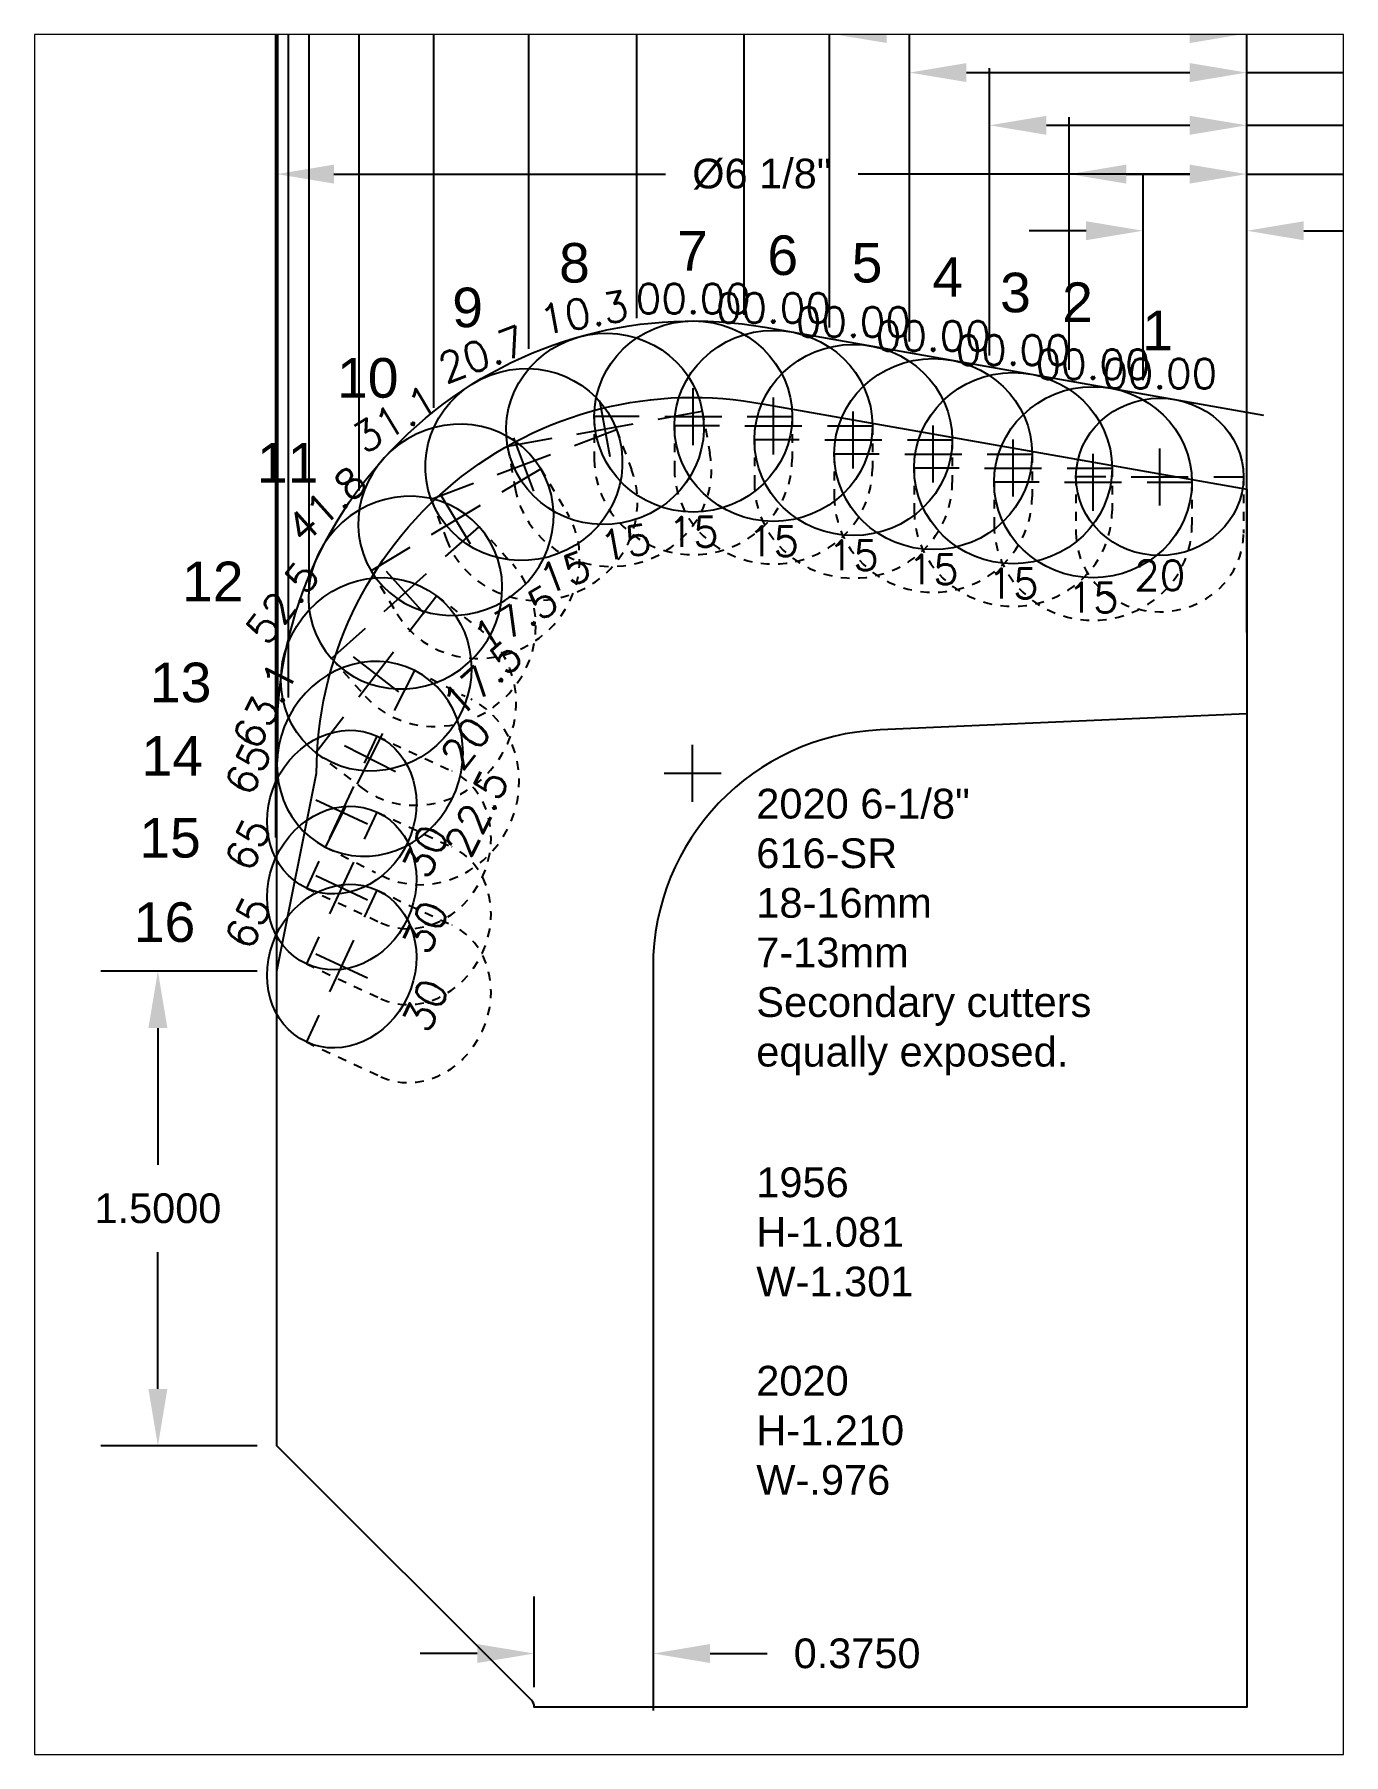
# Paper-space layout 'Layout1' of a CAD drawing. Header units: inches. Extents: x 0.1 to 7.9, y 0 to 10.4.
# The model-space entities are those that its viewports show. They can reach past a viewport. Long polylines and large blocks are cut down to what shows.
import ezdxf
from ezdxf.enums import TextEntityAlignment as Align

# ---------------------------------------------------------------- set-up
doc = ezdxf.new("R2010")
doc.units = ezdxf.units.IN
doc.header["$MEASUREMENT"] = 0
doc.linetypes.add('CENTER', pattern=[2, 1.25, -0.25, 0.25, -0.25])
doc.linetypes.add('HIDDEN2', pattern=[0.1875, 0.125, -0.0625])
doc.layers.get('Defpoints').update_dxf_attribs({"color": 10})
for name, color, linetype in [('Blade 1', 40, 'Continuous'), ('Blade 3', 210, 'Continuous'), ('Blade 5', 112, 'Continuous'), ('Cline', 5, 'CENTER'), ('Text', 3, 'Continuous')]:
    doc.layers.add(name, color=color, linetype=linetype)
doc.styles.add('RomanS', font='romans')
doc.styles.get("Standard").update_dxf_attribs({"font": 'arial.ttf'})
doc.dimstyles.get("Standard").update_dxf_attribs({"dimtxt": 0.09375, "dimasz": 0.18, "dimexe": 0.18, "dimexo": 0.0625, "dimgap": 0.09, "dimtad": 0, "dimtih": 1, "dimtoh": 1, "dimdec": 4, "dimzin": 0, "dimdsep": 46, "dimtxsty": 'RomanS', "dimcen": 0.09, "dimadec": 3, "dimazin": 0, "dimtfac": 1, "dimtdec": 4, "dimtofl": 0, "dimtmove": 0, "dimatfit": 3, "dimfxl": 1, "dimtolj": 1, "dimtzin": 0, "dimarcsym": 0})

# ---------------------------------------------------------------- blocks, each defined once
blk = doc.blocks.new('Cmark')
at = {"layer": 'Cline'}
for p, q in [((0, -0.09), (0, 0.09)), ((-0.09, 0), (0.09, 0))]:
    blk.add_line(p, q, dxfattribs=at)
blk = doc.blocks.new('1313@20')
for p, q in [((-0.1705, 0), (-0.2645, 0)), ((0.1707, 0), (0.2645, 0))]:
    blk.add_line(p, q)
at = {"color": 8, "linetype": 'HIDDEN2', "ltscale": 0.5}
blk.add_line((-0.2645, 0), (-0.2645, -0.1779), dxfattribs=at)
at = {"color": 8, "linetype": 'HIDDEN2', "ltscale": 0.5, "flags": 128}
blk.add_lwpolyline([(0.2645, 0), (0.2645, -0.1779)], dxfattribs=at)
blk.add_ellipse((0, 0), major_axis=(0.2645, 0), ratio=0.939693)
at = {"color": 8, "linetype": 'HIDDEN2', "ltscale": 0.5}
blk.add_ellipse((0, -0.1779), major_axis=(0.2645, 0), ratio=0.939693, start_param=3.141593, end_param=6.283185, dxfattribs=at)
blk.add_blockref('Cmark', (0, 0))
at = {"style": 'RomanS'}
blk.add_text('20', height=0.094, dxfattribs=at).set_placement((0, -0.311), align=Align.MIDDLE_CENTER)
blk.add_attdef('ANG', text='', height=0.094, dxfattribs=at).set_placement((0, 0.2511), align=Align.BOTTOM_CENTER)
blk = doc.blocks.new('1613@15')
for p, q in [((-0.1705, 0), (-0.3125, 0)), ((0.1707, 0), (0.3125, 0))]:
    blk.add_line(p, q)
at = {"color": 8, "linetype": 'HIDDEN2', "ltscale": 0.5}
blk.add_line((-0.3125, 0), (-0.3125, -0.1346), dxfattribs=at)
at = {"color": 8, "linetype": 'HIDDEN2', "ltscale": 0.5, "flags": 128}
blk.add_lwpolyline([(0.3125, 0), (0.3125, -0.1346)], dxfattribs=at)
blk.add_ellipse((0, 0), major_axis=(-0.3125, 0), ratio=0.965926, start_param=-3.141592653589793, end_param=3.141592653589793)
at = {"color": 8, "linetype": 'HIDDEN2', "ltscale": 0.5}
blk.add_ellipse((0, -0.1346), major_axis=(-0.3125, 0), ratio=0.965926, start_param=0, end_param=3.141593, dxfattribs=at)
blk.add_blockref('Cmark', (0, 0))
at = {"style": 'RomanS'}
blk.add_text('15', height=0.094, dxfattribs=at).set_placement((0, -0.3644), align=Align.MIDDLE_CENTER)
blk.add_attdef('ANG', text='', height=0.094, dxfattribs=at).set_placement((0, 0.2975), align=Align.BOTTOM_CENTER)
blk = doc.blocks.new('1613@17.5')
for p, q in [((-0.1705, 0), (-0.3125, 0)), ((0.1707, 0), (0.3125, 0))]:
    blk.add_line(p, q)
at = {"color": 8, "linetype": 'HIDDEN2', "ltscale": 0.5}
blk.add_line((-0.3125, 0), (-0.3125, -0.1591), dxfattribs=at)
at = {"color": 8, "linetype": 'HIDDEN2', "ltscale": 0.5, "flags": 128}
blk.add_lwpolyline([(0.3125, 0), (0.3125, -0.1591)], dxfattribs=at)
at = {"extrusion": (0, 0, -1)}
blk.add_ellipse((0, 0), major_axis=(-0.3125, 0), ratio=0.953717, start_param=-3.141592653589793, end_param=3.141592653589793, dxfattribs=at)
at = {"color": 8, "linetype": 'HIDDEN2', "ltscale": 0.5}
blk.add_ellipse((0, -0.1591), major_axis=(0.3125, 0), ratio=0.953717, start_param=3.141593, end_param=6.283185, dxfattribs=at)
blk.add_blockref('Cmark', (0, 0))
at = {"style": 'RomanS'}
blk.add_text('17.5', height=0.094, dxfattribs=at).set_placement((0, -0.3644), align=Align.MIDDLE_CENTER)
blk.add_attdef('ANG', text='', height=0.094, dxfattribs=at).set_placement((0, 0.2975), align=Align.BOTTOM_CENTER)
blk = doc.blocks.new('1613@22.5')
for p, q in [((-0.1705, 0), (-0.3125, 0)), ((0.1707, 0), (0.3125, 0))]:
    blk.add_line(p, q)
at = {"color": 8, "linetype": 'HIDDEN2', "ltscale": 0.5}
blk.add_line((-0.3125, 0), (-0.3125, -0.1779), dxfattribs=at)
at = {"color": 8, "linetype": 'HIDDEN2', "ltscale": 0.5, "flags": 128}
blk.add_lwpolyline([(0.3125, 0), (0.3125, -0.1779)], dxfattribs=at)
at = {"extrusion": (0, 0, -1)}
blk.add_ellipse((0, 0), major_axis=(-0.3125, 0), ratio=0.92388, start_param=-3.141592653589793, end_param=3.141592653589793, dxfattribs=at)
at = {"color": 8, "linetype": 'HIDDEN2', "ltscale": 0.5}
blk.add_ellipse((0, -0.199), major_axis=(0.3125, 0), ratio=0.92388, start_param=3.141593, end_param=6.283185, dxfattribs=at)
blk.add_blockref('Cmark', (0, 0))
at = {"style": 'RomanS'}
blk.add_text('22.5', height=0.094, dxfattribs=at).set_placement((0, -0.3773), align=Align.MIDDLE_CENTER)
blk.add_attdef('ANG', text='', height=0.094, dxfattribs=at).set_placement((0, 0.2975), align=Align.BOTTOM_CENTER)
blk = doc.blocks.new('1313@30')
for p, q in [((-0.1705, 0), (-0.2645, 0)), ((0.1707, 0), (0.2645, 0))]:
    blk.add_line(p, q)
at = {"color": 8, "linetype": 'HIDDEN2', "ltscale": 0.5}
blk.add_line((-0.2645, 0), (-0.2645, -0.26), dxfattribs=at)
at = {"color": 8, "linetype": 'HIDDEN2', "ltscale": 0.5, "flags": 128}
blk.add_lwpolyline([(0.2645, 0), (0.2645, -0.26)], dxfattribs=at)
blk.add_ellipse((0, 0), major_axis=(0.2645, 0), ratio=0.866025)
at = {"color": 8, "linetype": 'HIDDEN2', "ltscale": 0.5}
blk.add_ellipse((0, -0.26), major_axis=(0.2645, 0), ratio=0.866025, start_param=3.141593, end_param=6.283185, dxfattribs=at)
blk.add_blockref('Cmark', (0, 0))
at = {"style": 'RomanS'}
blk.add_text('30', height=0.094, dxfattribs=at).set_placement((0, -0.2916), align=Align.MIDDLE_CENTER)
blk.add_attdef('ANG', text='', height=0.094, dxfattribs=at).set_placement((0, 0.2511), align=Align.BOTTOM_CENTER)
blk = doc.blocks.new('1613@20')
for p, q in [((-0.1705, 0), (-0.3125, 0)), ((0.1707, 0), (0.3125, 0))]:
    blk.add_line(p, q)
at = {"color": 8, "linetype": 'HIDDEN2', "ltscale": 0.5}
blk.add_line((-0.3125, 0), (-0.3125, -0.1779), dxfattribs=at)
at = {"color": 8, "linetype": 'HIDDEN2', "ltscale": 0.5, "flags": 128}
blk.add_lwpolyline([(0.3125, 0), (0.3125, -0.1779)], dxfattribs=at)
blk.add_ellipse((0, 0), major_axis=(-0.3125, 0), ratio=0.939693, start_param=-3.141592653589793, end_param=3.141592653589793)
at = {"color": 8, "linetype": 'HIDDEN2', "ltscale": 0.5}
blk.add_ellipse((0, -0.1779), major_axis=(-0.3125, 0), ratio=0.939693, start_param=0, end_param=3.141593, dxfattribs=at)
blk.add_blockref('Cmark', (0, 0))
at = {"style": 'RomanS'}
blk.add_text('20', height=0.094, dxfattribs=at).set_placement((0, -0.3562), align=Align.MIDDLE_CENTER)
blk.add_attdef('ANG', text='', height=0.094, dxfattribs=at).set_placement((0, 0.2975), align=Align.BOTTOM_CENTER)
blk = doc.blocks.new('*D75')
at = {"layer": 'Defpoints', "color": 0, "lineweight": -2, "transparency": 16777216}
for p, q in [((-0.3276, 0.3451), (-0.3276, 0.9967)), ((0, -0.3142), (0, 0.9967)), ((-0.5076, 0.8167), (-0.6876, 0.8167)), ((0.18, 0.8167), (0.539, 0.8167))]:
    blk.add_line(p, q, dxfattribs=at)
at = {"layer": 'Defpoints', "color": 0, "transparency": 16777216}
for p in [(-0.3276, 0.8167), (-0.3276, 0.2826), (0, -0.3767)]:
    blk.add_point(p, dxfattribs=at)
for points in [[(-0.5076, 0.8467), (-0.5076, 0.7867), (-0.3276, 0.8167)], [(0.18, 0.8467), (0.18, 0.7867), (0, 0.8167)]]:
    blk.add_solid(points, dxfattribs=at)
at = {"layer": 'Defpoints', "color": 0, "transparency": 16777216, "insert": (0.8236, 0.8167), "char_height": 0.09375, "attachment_point": 5}
blk.add_mtext('\\A1;0.3276', dxfattribs=at)
blk = doc.blocks.new('*D76')
at = {"layer": 'Defpoints', "color": 0, "lineweight": -2, "transparency": 16777216}
for p, q in [((-0.5606, 0.3777), (-0.5606, 1.1756)), ((0, -0.3142), (0, 1.1756)), ((-0.3806, 0.9956), (-0.18, 0.9956)), ((0, 0.9956), (0.359, 0.9956))]:
    blk.add_line(p, q, dxfattribs=at)
at = {"layer": 'Defpoints', "color": 0, "transparency": 16777216}
for p in [(-0.5606, 0.9956), (-0.5606, 0.3152), (0, -0.3767)]:
    blk.add_point(p, dxfattribs=at)
for points in [[(-0.3806, 1.0256), (-0.3806, 0.9656), (-0.5606, 0.9956)], [(-0.18, 1.0256), (-0.18, 0.9656), (0, 0.9956)]]:
    blk.add_solid(points, dxfattribs=at)
at = {"layer": 'Defpoints', "color": 0, "transparency": 16777216, "insert": (0.6436, 0.9956), "char_height": 0.09375, "attachment_point": 5}
blk.add_mtext('\\A1;0.5606', dxfattribs=at)
blk = doc.blocks.new('*D77')
at = {"layer": 'Defpoints', "color": 0, "lineweight": -2, "transparency": 16777216}
for p, q in [((-0.8129, 0.4221), (-0.8129, 1.3298)), ((0, -0.3142), (0, 1.3298)), ((-0.6329, 1.1498), (-0.18, 1.1498)), ((0, 1.1498), (0.3591, 1.1498))]:
    blk.add_line(p, q, dxfattribs=at)
at = {"layer": 'Defpoints', "color": 0, "transparency": 16777216}
for p in [(-0.8129, 1.1498), (-0.8129, 0.3596), (0, -0.3767)]:
    blk.add_point(p, dxfattribs=at)
for points in [[(-0.6329, 1.1798), (-0.6329, 1.1198), (-0.8129, 1.1498)], [(-0.18, 1.1798), (-0.18, 1.1198), (0, 1.1498)]]:
    blk.add_solid(points, dxfattribs=at)
at = {"layer": 'Defpoints', "color": 0, "transparency": 16777216, "insert": (0.6438, 1.1498), "char_height": 0.09375, "attachment_point": 5}
blk.add_mtext('\\A1;0.8129', dxfattribs=at)
blk = doc.blocks.new('*D78')
at = {"layer": 'Defpoints', "color": 0, "lineweight": -2, "transparency": 16777216}
for p, q in [((-1.0653, 0.4666), (-1.0653, 1.4964)), ((0, -0.3142), (0, 1.4964)), ((-0.8853, 1.3164), (-0.18, 1.3164)), ((0, 1.3164), (0.3684, 1.3164))]:
    blk.add_line(p, q, dxfattribs=at)
at = {"layer": 'Defpoints', "color": 0, "transparency": 16777216}
for p in [(-1.0653, 1.3164), (-1.0653, 0.4041), (0, -0.3767)]:
    blk.add_point(p, dxfattribs=at)
for points in [[(-0.8853, 1.3464), (-0.8853, 1.2864), (-1.0653, 1.3164)], [(-0.18, 1.3464), (-0.18, 1.2864), (0, 1.3164)]]:
    blk.add_solid(points, dxfattribs=at)
at = {"layer": 'Defpoints', "color": 0, "transparency": 16777216, "insert": (0.6485, 1.3164), "char_height": 0.09375, "attachment_point": 5}
blk.add_mtext('\\A1;1.0653', dxfattribs=at)
blk = doc.blocks.new('*D79')
at = {"layer": 'Defpoints', "color": 0, "lineweight": -2, "transparency": 16777216}
for p, q in [((-1.3176, 0.5111), (-1.3176, 1.6198)), ((0, -0.3142), (0, 1.6198)), ((-1.1376, 1.4398), (-0.18, 1.4398)), ((0, 1.4398), (0.3684, 1.4398))]:
    blk.add_line(p, q, dxfattribs=at)
at = {"layer": 'Defpoints', "color": 0, "transparency": 16777216}
for p in [(-1.3176, 1.4398), (-1.3176, 0.4486), (0, -0.3767)]:
    blk.add_point(p, dxfattribs=at)
for points in [[(-1.1376, 1.4698), (-1.1376, 1.4098), (-1.3176, 1.4398)], [(-0.18, 1.4698), (-0.18, 1.4098), (0, 1.4398)]]:
    blk.add_solid(points, dxfattribs=at)
at = {"layer": 'Defpoints', "color": 0, "transparency": 16777216, "insert": (0.6485, 1.4398), "char_height": 0.09375, "attachment_point": 5}
blk.add_mtext('\\A1;1.3176', dxfattribs=at)
blk = doc.blocks.new('*D80')
at = {"layer": 'Defpoints', "color": 0, "lineweight": -2, "transparency": 16777216}
for p, q in [((-1.5871, 0.551), (-1.5871, 1.774)), ((0, -0.3142), (0, 1.774)), ((-1.4071, 1.594), (-0.18, 1.594)), ((0, 1.594), (0.364, 1.594))]:
    blk.add_line(p, q, dxfattribs=at)
at = {"layer": 'Defpoints', "color": 0, "transparency": 16777216}
for p in [(-1.5871, 1.594), (-1.5871, 0.4885), (0, -0.3767)]:
    blk.add_point(p, dxfattribs=at)
for points in [[(-1.4071, 1.624), (-1.4071, 1.564), (-1.5871, 1.594)], [(-0.18, 1.624), (-0.18, 1.564), (0, 1.594)]]:
    blk.add_solid(points, dxfattribs=at)
at = {"layer": 'Defpoints', "color": 0, "transparency": 16777216, "insert": (0.6351, 1.594), "char_height": 0.09375, "attachment_point": 5}
blk.add_mtext('\\A1;1.5871', dxfattribs=at)
blk = doc.blocks.new('*D81')
at = {"layer": 'Defpoints', "color": 0, "lineweight": -2, "transparency": 16777216}
for p, q in [((-1.9262, 0.5403), (-1.9262, 1.9282)), ((0, -0.3142), (0, 1.9282)), ((-1.7462, 1.7482), (-0.18, 1.7482)), ((0, 1.7482), (0.3688, 1.7482))]:
    blk.add_line(p, q, dxfattribs=at)
at = {"layer": 'Defpoints', "color": 0, "transparency": 16777216}
for p in [(-1.9262, 1.7482), (-1.9262, 0.4778), (0, -0.3767)]:
    blk.add_point(p, dxfattribs=at)
for points in [[(-1.7462, 1.7782), (-1.7462, 1.7182), (-1.9262, 1.7482)], [(-0.18, 1.7782), (-0.18, 1.7182), (0, 1.7482)]]:
    blk.add_solid(points, dxfattribs=at)
at = {"layer": 'Defpoints', "color": 0, "transparency": 16777216, "insert": (0.6485, 1.7482), "char_height": 0.09375, "attachment_point": 5}
blk.add_mtext('\\A1;1.9262', dxfattribs=at)
blk = doc.blocks.new('*D82')
at = {"layer": 'Defpoints', "color": 0, "lineweight": -2, "transparency": 16777216}
for p, q in [((-2.2667, 0.4436), (-2.2667, 2.0701)), ((0, -0.3142), (0, 2.0701)), ((-2.0867, 1.8901), (-0.18, 1.8901)), ((0, 1.8901), (0.3699, 1.8901))]:
    blk.add_line(p, q, dxfattribs=at)
at = {"layer": 'Defpoints', "color": 0, "transparency": 16777216}
for p in [(-2.2667, 1.8901), (-2.2667, 0.3811), (0, -0.3767)]:
    blk.add_point(p, dxfattribs=at)
for points in [[(-2.0867, 1.9201), (-2.0867, 1.8601), (-2.2667, 1.8901)], [(-0.18, 1.9201), (-0.18, 1.8601), (0, 1.8901)]]:
    blk.add_solid(points, dxfattribs=at)
at = {"layer": 'Defpoints', "color": 0, "transparency": 16777216, "insert": (0.6553, 1.8901), "char_height": 0.09375, "attachment_point": 5}
blk.add_mtext('\\A1;2.2667', dxfattribs=at)
blk = doc.blocks.new('*D83')
at = {"layer": 'Defpoints', "color": 0, "lineweight": -2, "transparency": 16777216}
for p, q in [((-2.5674, 0.257), (-2.5674, 2.2297)), ((0, -0.3142), (0, 2.2297)), ((-2.3874, 2.0497), (-0.18, 2.0497)), ((0, 2.0497), (0.3723, 2.0497))]:
    blk.add_line(p, q, dxfattribs=at)
at = {"layer": 'Defpoints', "color": 0, "transparency": 16777216}
for p in [(-2.5674, 2.0497), (-2.5674, 0.1945), (0, -0.3767)]:
    blk.add_point(p, dxfattribs=at)
for points in [[(-2.3874, 2.0797), (-2.3874, 2.0197), (-2.5674, 2.0497)], [(-0.18, 2.0797), (-0.18, 2.0197), (0, 2.0497)]]:
    blk.add_solid(points, dxfattribs=at)
at = {"layer": 'Defpoints', "color": 0, "transparency": 16777216, "insert": (0.6575, 2.0497), "char_height": 0.09375, "attachment_point": 5}
blk.add_mtext('\\A1;2.5674', dxfattribs=at)
blk = doc.blocks.new('*D84')
at = {"layer": 'Defpoints', "color": 0, "lineweight": -2, "transparency": 16777216}
for p, q in [((-2.8029, -0.0035), (-2.8029, 3.0488)), ((0, -0.3142), (0, 3.0488)), ((-2.6229, 2.8688), (-0.18, 2.8688)), ((0, 2.8688), (0.3675, 2.8688))]:
    blk.add_line(p, q, dxfattribs=at)
at = {"layer": 'Defpoints', "color": 0, "transparency": 16777216}
for p in [(-2.8029, 2.8688), (-2.8029, -0.066), (0, -0.3767)]:
    blk.add_point(p, dxfattribs=at)
for points in [[(-2.6229, 2.8988), (-2.6229, 2.8388), (-2.8029, 2.8688)], [(-0.18, 2.8988), (-0.18, 2.8388), (0, 2.8688)]]:
    blk.add_solid(points, dxfattribs=at)
at = {"layer": 'Defpoints', "color": 0, "transparency": 16777216, "insert": (0.653, 2.8688), "char_height": 0.09375, "attachment_point": 5}
blk.add_mtext('\\A1;2.8029', dxfattribs=at)
blk = doc.blocks.new('*D85')
at = {"layer": 'Defpoints', "color": 0, "lineweight": -2, "transparency": 16777216}
for p, q in [((-2.9606, -0.3183), (-2.9606, 3.2264)), ((0, -0.3142), (0, 3.2264)), ((-2.7806, 3.0464), (-0.18, 3.0464)), ((0, 3.0464), (0.3699, 3.0464))]:
    blk.add_line(p, q, dxfattribs=at)
at = {"layer": 'Defpoints', "color": 0, "transparency": 16777216}
for p in [(-2.9606, 3.0464), (0, -0.3767), (-2.9606, -0.3808)]:
    blk.add_point(p, dxfattribs=at)
for points in [[(-2.7806, 3.0764), (-2.7806, 3.0164), (-2.9606, 3.0464)], [(-0.18, 3.0764), (-0.18, 3.0164), (0, 3.0464)]]:
    blk.add_solid(points, dxfattribs=at)
at = {"layer": 'Defpoints', "color": 0, "transparency": 16777216, "insert": (0.6553, 3.0464), "char_height": 0.09375, "attachment_point": 5}
blk.add_mtext('\\A1;2.9606', dxfattribs=at)
blk = doc.blocks.new('*D86')
at = {"layer": 'Defpoints', "color": 0, "lineweight": -2, "transparency": 16777216}
for p, q in [((-3.0261, -0.6582), (-3.0261, 3.3843)), ((0, -0.3142), (0, 3.3843)), ((-2.8461, 3.2043), (-0.18, 3.2043)), ((0, 3.2043), (0.3663, 3.2043))]:
    blk.add_line(p, q, dxfattribs=at)
at = {"layer": 'Defpoints', "color": 0, "transparency": 16777216}
for p in [(-3.0261, 3.2043), (0, -0.3767), (-3.0261, -0.7207)]:
    blk.add_point(p, dxfattribs=at)
for points in [[(-2.8461, 3.2343), (-2.8461, 3.1743), (-3.0261, 3.2043)], [(-0.18, 3.2343), (-0.18, 3.1743), (0, 3.2043)]]:
    blk.add_solid(points, dxfattribs=at)
at = {"layer": 'Defpoints', "color": 0, "transparency": 16777216, "insert": (0.6418, 3.2043), "char_height": 0.09375, "attachment_point": 5}
blk.add_mtext('\\A1;3.0261', dxfattribs=at)
blk = doc.blocks.new('*D87')
at = {"layer": 'Defpoints', "color": 0, "lineweight": -2, "transparency": 16777216}
for p, q in [((-3.0599, -0.8494), (-3.0599, 3.5126)), ((0, -0.3142), (0, 3.5126)), ((-2.8799, 3.3326), (-0.18, 3.3326)), ((0, 3.3326), (0.3684, 3.3326))]:
    blk.add_line(p, q, dxfattribs=at)
at = {"layer": 'Defpoints', "color": 0, "transparency": 16777216}
for p in [(-3.0599, 3.3326), (0, -0.3767), (-3.0599, -0.9119)]:
    blk.add_point(p, dxfattribs=at)
for points in [[(-2.8799, 3.3626), (-2.8799, 3.3026), (-3.0599, 3.3326)], [(-0.18, 3.3626), (-0.18, 3.3026), (0, 3.3326)]]:
    blk.add_solid(points, dxfattribs=at)
at = {"layer": 'Defpoints', "color": 0, "transparency": 16777216, "insert": (0.653, 3.3326), "char_height": 0.09375, "attachment_point": 5}
blk.add_mtext('\\A1;3.0599', dxfattribs=at)
blk = doc.blocks.new('*D88')
at = {"layer": 'Defpoints', "color": 0, "lineweight": -2, "transparency": 16777216}
for p, q in [((-3.0656, -1.1006), (-3.0656, 3.8926)), ((0, -0.3142), (0, 3.8926)), ((-2.8856, 3.7126), (-1.8173, 3.7126)), ((-0.18, 3.7126), (-1.2483, 3.7126))]:
    blk.add_line(p, q, dxfattribs=at)
at = {"layer": 'Defpoints', "color": 0, "transparency": 16777216}
for p in [(-3.0656, 3.7126), (0, -0.3767), (-3.0656, -1.1631)]:
    blk.add_point(p, dxfattribs=at)
for points in [[(-2.8856, 3.7426), (-2.8856, 3.6826), (-3.0656, 3.7126)], [(-0.18, 3.7426), (-0.18, 3.6826), (0, 3.7126)]]:
    blk.add_solid(points, dxfattribs=at)
at = {"layer": 'Defpoints', "color": 0, "transparency": 16777216, "insert": (-1.5328, 3.7126), "char_height": 0.09375, "attachment_point": 5}
blk.add_mtext('\\A1;3.0656', dxfattribs=at)
blk = doc.blocks.new('*D96')
at = {"layer": 'Defpoints', "color": 0, "lineweight": -2, "transparency": 16777216}
for p, q in [((-3.0625, 1.2245), (-3.0625, 0.8156)), ((0, -0.4522), (0, 1.1756)), ((-2.8825, 0.9956), (-1.8354, 0.9956)), ((-0.18, 0.9956), (-1.2271, 0.9956))]:
    blk.add_line(p, q, dxfattribs=at)
at = {"layer": 'Defpoints', "color": 0, "transparency": 16777216}
for p in [(-3.0625, 1.287), (0, 0.9956), (0, -0.5147)]:
    blk.add_point(p, dxfattribs=at)
for points in [[(-2.8825, 1.0256), (-2.8825, 0.9656), (-3.0625, 0.9956)], [(-0.18, 1.0256), (-0.18, 0.9656), (0, 0.9956)]]:
    blk.add_solid(points, dxfattribs=at)
at = {"layer": 'Defpoints', "color": 0, "transparency": 16777216, "insert": (-1.5313, 0.9956), "char_height": 0.09375, "attachment_point": 5}
blk.add_mtext('\\A1;Ø6 1/8"', dxfattribs=at)
blk = doc.blocks.new('*D97')
at = {"layer": 'Defpoints', "color": 0, "lineweight": -2, "transparency": 16777216}
for p, q in [((-3.125, -1.5222), (-3.6185, -1.5222)), ((-3.4385, -1.7022), (-3.4385, -2.1344)), ((-3.4385, -2.8422), (-3.4385, -2.4101)), ((-3.125, -3.0222), (-3.6185, -3.0222))]:
    blk.add_line(p, q, dxfattribs=at)
at = {"layer": 'Defpoints', "color": 0, "transparency": 16777216}
for p in [(-3.4385, -1.5222), (-3.0625, -1.5222), (-3.0625, -3.0222)]:
    blk.add_point(p, dxfattribs=at)
for points in [[(-3.4685, -1.7022), (-3.4085, -1.7022), (-3.4385, -1.5222)], [(-3.4685, -2.8422), (-3.4085, -2.8422), (-3.4385, -3.0222)]]:
    blk.add_solid(points, dxfattribs=at)
at = {"layer": 'Defpoints', "color": 0, "transparency": 16777216, "insert": (-3.4385, -2.2722), "char_height": 0.09375, "attachment_point": 5}
blk.add_mtext('\\A1;1.5000', dxfattribs=at)
blk = doc.blocks.new('*D98')
at = {"layer": 'Defpoints', "color": 0, "lineweight": -2, "transparency": 16777216}
for p, q in [((-2.25, -3.7852), (-2.25, -3.4984)), ((-2.43, -3.6784), (-2.61, -3.6784)), ((-1.695, -3.6784), (-1.515, -3.6784)), ((-1.875, -3.7323), (-1.875, -3.8584))]:
    blk.add_line(p, q, dxfattribs=at)
at = {"layer": 'Defpoints', "color": 0, "transparency": 16777216}
for p in [(-1.875, -3.6698), (-1.875, -3.6784), (-2.25, -3.8477)]:
    blk.add_point(p, dxfattribs=at)
for points in [[(-2.43, -3.6484), (-2.43, -3.7084), (-2.25, -3.6784)], [(-1.695, -3.6484), (-1.695, -3.7084), (-1.875, -3.6784)]]:
    blk.add_solid(points, dxfattribs=at)
at = {"layer": 'Defpoints', "color": 0, "transparency": 16777216, "insert": (-1.2306, -3.6784), "char_height": 0.09375, "attachment_point": 5}
blk.add_mtext('\\A1;0.3750', dxfattribs=at)

msp = doc.modelspace()

# ---------------------------------------------------------------- linework, layer by layer
at = {"flags": 128}
msp.add_lwpolyline([(-2.25915, -3.8256), (-3.0625, -3.02225), (-3.0625, -1.52225), (-2.9375, -0.89725, -0.4715067), (-1.52368, 0.26858), (0, 0), (0, -3.84769), (-2.25, -3.84769, 0.1989124)], format="xyb", close=True, dxfattribs=at)
msp.add_lwpolyline([(0, -0.70975), (-1.15771, -0.7603, 0.4014907), (-1.875, -1.50958), (-1.875, -3.84769)], format="xyb")
at = {"layer": 'Text'}
msp.add_line((-3.0625, -2.14542), (-3.0625, 1.28696), dxfattribs=at)
msp.add_lwpolyline([(-3.0625, -1.52225), (-3.0625, -0.78091, -0.4662901), (-1.52216, 0.51166), (0.05245, 0.23411)], format="xyb", dxfattribs=at)

# ---------------------------------------------------------------- block references
at = {"layer": 'Blade 1'}
for name, p in [('1613@15', (-1.74807, 0.22973)), ('1613@15', (-0.99027, 0.11109)), ('1313@20', (-0.27497, 0.03899))]:
    msp.add_blockref(name, p, dxfattribs=at).add_auto_attribs({'ANG': '00.00'})
for name, p, rotation, values in [('1613@17.5', (-2.49739, -0.09652), 31.1, {'ANG': '31.1'}), ('1613@22.5', (-2.76876, -0.85165), 63.10000000000001, {'ANG': '63.1'}), ('1313@30', (-2.85799, -1.50662), 64.99999999999996, {'ANG': '65'})]:
    msp.add_blockref(name, p, dxfattribs=dict(at, rotation=rotation)).add_auto_attribs(values)
at = {"layer": 'Blade 3'}
for p in [(-1.49494, 0.20005), (-0.73794, 0.06661)]:
    msp.add_blockref('1613@15', p, dxfattribs=at).add_auto_attribs({'ANG': '00.00'})
for name, p, rotation, values in [('1613@15', (-2.28287, 0.07803), 20.70000000000001, {'ANG': '20.7'}), ('1613@20', (-2.74909, -0.5848), 52.5, {'ANG': '52.5'}), ('1313@30', (-2.85799, -1.25992), 64.99999999999996, {'ANG': '65'})]:
    msp.add_blockref(name, p, dxfattribs=dict(at, rotation=rotation)).add_auto_attribs(values)
at = {"layer": 'Blade 5'}
for name, p, rotation, values in [('1613@15', (-2.0268, 0.19055), 10.3, {'ANG': '10.3'}), ('1613@17.5', (-2.65714, -0.32666), 41.79999999999999, {'ANG': '41.8'}), ('1313@30', (-2.85799, -1.02022), 64.99999999999996, {'ANG': '65'})]:
    msp.add_blockref(name, p, dxfattribs=dict(at, rotation=rotation)).add_auto_attribs(values)
for p in [(-1.24261, 0.15557), (-0.4856, 0.02213)]:
    msp.add_blockref('1613@15', p, dxfattribs=at).add_auto_attribs({'ANG': '00.00'})
at = {"layer": 'Cline'}
msp.add_blockref('Cmark', (-1.75, -0.89725), dxfattribs=at)

# ---------------------------------------------------------------- texts
at = {"layer": 'Blade 1', "char_height": 0.125, "width": 0.1484283, "attachment_point": 1}
for s, insert in [('7', (-1.79876, 0.81589)), ('4', (-0.993, 0.73306)), ('1', (-0.33012, 0.56423)), ('10', (-2.87293, 0.41435)), ('13', (-3.4637, -0.54782)), ('16', (-3.51456, -1.30515))]:
    msp.add_mtext(s, dxfattribs=dict(at, insert=insert))
at = {"layer": 'Blade 3', "char_height": 0.125, "width": 0.1484283, "attachment_point": 1}
for s, insert in [('6', (-1.51395, 0.80186)), ('3', (-0.77905, 0.68405)), ('9', (-2.50919, 0.637)), ('12', (-3.36224, -0.2287)), ('15', (-3.49722, -1.03877))]:
    msp.add_mtext(s, dxfattribs=dict(at, insert=insert))
at = {"layer": 'Blade 5', "char_height": 0.125, "width": 0.1484283, "attachment_point": 1}
for s, insert in [('8', (-2.17162, 0.77784)), ('5', (-1.24787, 0.77823)), ('2', (-0.58302, 0.65345)), ('11', (-3.12586, 0.14586)), ('14', (-3.49033, -0.77992))]:
    msp.add_mtext(s, dxfattribs=dict(at, insert=insert))
at = {"layer": 'Defpoints', "char_height": 0.094, "attachment_point": 1}
for s, insert in [('2020 6-1/8"\\P616-SR\\P18-16mm\\P7-13mm\\PSecondary cutters equally exposed.', (-1.54902, -0.94635)), ('1956 \\PH-1.081\\PW-1.301\\P\\P2020\\PH-1.210\\PW-.976', (-1.54902, -2.14266))]:
    msp.add_mtext_dynamic_manual_height_columns(s, width=1.3478363, gutter_width=1.25, heights=[0], dxfattribs=dict(at, insert=insert))

# ---------------------------------------------------------------- dimensions: what is measured, and where the dimension line sits
at = {"layer": 'Defpoints'}
for base, p1, p2, picture, middle in [((-3.06559, 3.71257), (0, -0.37671), (-3.06559, -1.16311), '*D88', (-1.5328, 3.71257)), ((-1.875, -3.67838), (-2.25, -3.84769), (-1.875, -3.66983), '*D98', (-1.23056, -3.67838))]:
    dim = msp.add_linear_dim(base=base, p1=p1, p2=p2, dimstyle='Standard', override={"dimtxsty": 'Standard'}, dxfattribs=at)
    dim.commit()
    dim.dimension.update_dxf_attribs({"geometry": picture, "text_midpoint": middle})
for base, p1, p2, picture, middle in [((-3.05991, 3.33257), (0, -0.37671), (-3.05991, -0.91186), '*D87', (0.65302, 3.33257)), ((-3.026052, 3.204288), (0, -0.376711), (-3.026052, -0.720669), '*D86', (0.641833, 3.204288)), ((-2.960647, 3.046402), (0, -0.376711), (-2.960647, -0.380828), '*D85', (0.655262, 3.046402)), ((-2.80294, 2.86878), (0, -0.37671), (-2.80294, -0.06598), '*D84', (0.65302, 2.86878)), ((-2.56739, 2.04975), (0, -0.37671), (-2.56739, 0.19446), '*D83', (0.6575, 2.04975)), ((-2.26666, 1.89013), (0, -0.37671), (-2.26666, 0.3811), '*D82', (0.65526, 1.89013)), ((-1.926153, 1.748235), (0, -0.376711), (-1.926153, 0.477774), '*D81', (0.648548, 1.748235)), ((-1.58712, 1.594), (0, -0.37671), (-1.58712, 0.48847), '*D80', (0.63512, 1.594)), ((-1.31762, 1.43977), (0, -0.37671), (-1.31762, 0.4486), '*D79', (0.64855, 1.43977)), ((-1.06528, 1.31639), (0, -0.37671), (-1.06528, 0.40412), '*D78', (0.64855, 1.31639)), ((-0.812948, 1.149819), (0, -0.376711), (-0.812948, 0.359638), '*D77', (0.643813, 1.149819)), ((-0.56061, 0.99559), (0, -0.37671), (-0.56061, 0.31516), '*D76', (0.64357, 0.99559)), ((-0.32762, 0.81668), (0, -0.37671), (-0.32762, 0.28257), '*D75', (0.82357, 0.81668))]:
    dim = msp.add_linear_dim(base=base, p1=p1, p2=p2, dimstyle='Standard', override={"dimtxsty": 'Standard'}, dxfattribs=at)
    dim.commit()
    dim.dimension.update_dxf_attribs({"geometry": picture, "text_midpoint": middle, "dimtype": 160})
dim = msp.add_linear_dim(base=(0, 0.99559), p1=(-3.0625, 1.28696), p2=(0, -0.51465), text='Ø6 1/8"', dimstyle='Standard', override={"dimtxsty": 'Standard'}, dxfattribs=at)
dim.commit()
dim.dimension.update_dxf_attribs({"geometry": '*D96', "text_midpoint": (-1.53125, 0.99559)})
dim = msp.add_linear_dim(base=(-3.43851, -1.52225), p1=(-3.0625, -3.02225), p2=(-3.0625, -1.52225), angle=90, dimstyle='Standard', override={"dimtxsty": 'Standard'}, dxfattribs=at)
dim.commit()
dim.dimension.update_dxf_attribs({"geometry": '*D97', "text_midpoint": (-3.43851, -2.27225)})

psp = doc.layouts.get("Layout1")

# ---------------------------------------------------------------- viewports
at = {"layer": '0'}
psp.add_viewport(center=(3.989, 5.207), size=(7.86, 10.3325), view_center_point=(-1.76127, -1.28048), view_height=5.434678, dxfattribs=at)

doc.saveas('drawing.dxf')
